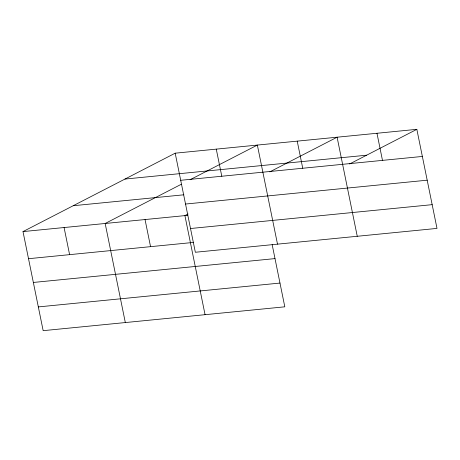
<?xml version="1.0" encoding="UTF-8"?>
<svg xmlns="http://www.w3.org/2000/svg" width="460" height="460" viewBox="0 0 460 460"><rect width="100%" height="100%" fill="white"/><g stroke="black" fill="none" stroke-linecap="round" stroke-linejoin="round"><path stroke-width="0.69" d="M272.159 244.628L284.809 306.814L43.16 330.665L23 231.593L175.191 153.186L416.841 129.335L437 228.407L195.345 252.264L175.191 153.186M181.257 184.282L105.162 223.485L125.321 322.558M190.089 179.728L257.353 145.078L277.506 244.151M188.048 213.992L184.908 215.608L205.062 314.686M269.836 171.856L337.099 137.207L357.253 236.279M349.583 163.984L416.841 129.335M124.965 179.061L366.62 155.204M180.705 180.297L422.36 156.446M73.221 205.718L183.868 194.798M185.535 204.044L427.19 180.193M23 231.593L187.755 215.332M190.515 228.516L432.17 204.66M28.514 258.704L193.275 242.443M33.35 282.452L274.999 258.601M38.324 306.918L279.979 283.067M376.97 133.268L382.484 160.379M297.223 141.139L302.737 168.251M216.269 149.132L221.789 176.243M145.038 219.546L150.552 246.658M64.084 227.539L69.598 254.65"/></g></svg>
